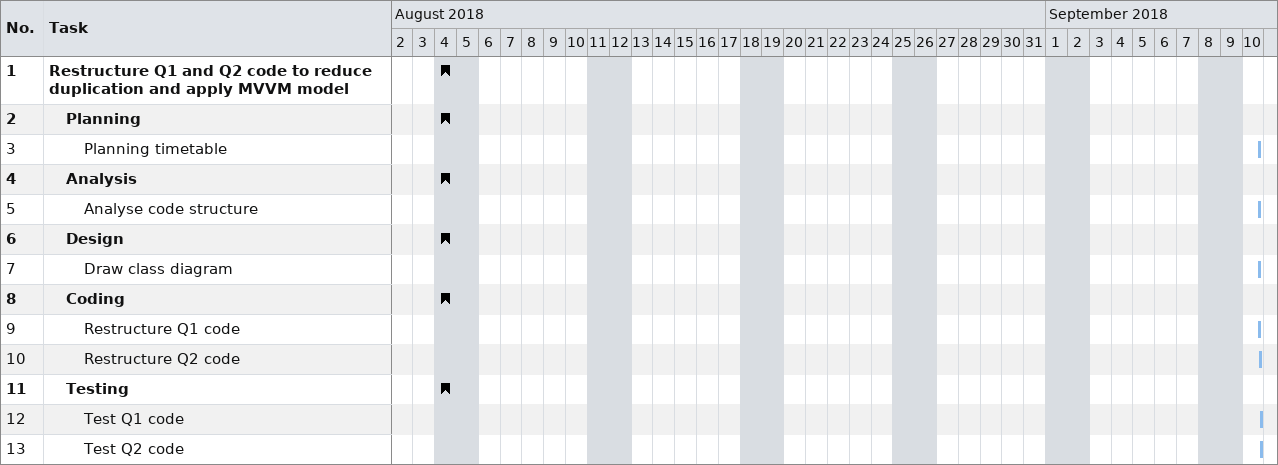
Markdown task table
| ID | Level | Task | Start | Finish |
|---|---|---|---|---|
| 1 | 1 | **Restructure Q1 and Q2 code to reduce duplication and apply MVVM model** | 2018-08-04 | 2018-08-04 |
| 2 | 2 | **Planning** | 2018-08-04 | 2018-08-04 |
| 3 | 3 | Planning timetable | 2018-09-10 | 2018-09-10 |
| 4 | 2 | **Analysis** | 2018-08-04 | 2018-08-04 |
| 5 | 3 | Analyse code structure | 2018-09-10 | 2018-09-10 |
| 6 | 2 | **Design** | 2018-08-04 | 2018-08-04 |
| 7 | 3 | Draw class diagram | 2018-09-10 | 2018-09-10 |
| 8 | 2 | **Coding** | 2018-08-04 | 2018-08-04 |
| 9 | 3 | Restructure Q1 code | 2018-09-10 | 2018-09-10 |
| 10 | 3 | Restructure Q2 code | 2018-09-10 | 2018-09-10 |
| 11 | 2 | **Testing** | 2018-08-04 | 2018-08-04 |
| 12 | 3 | Test Q1 code | 2018-09-10 | 2018-09-10 |
| 13 | 3 | Test Q2 code | 2018-09-10 | 2018-09-10 |
